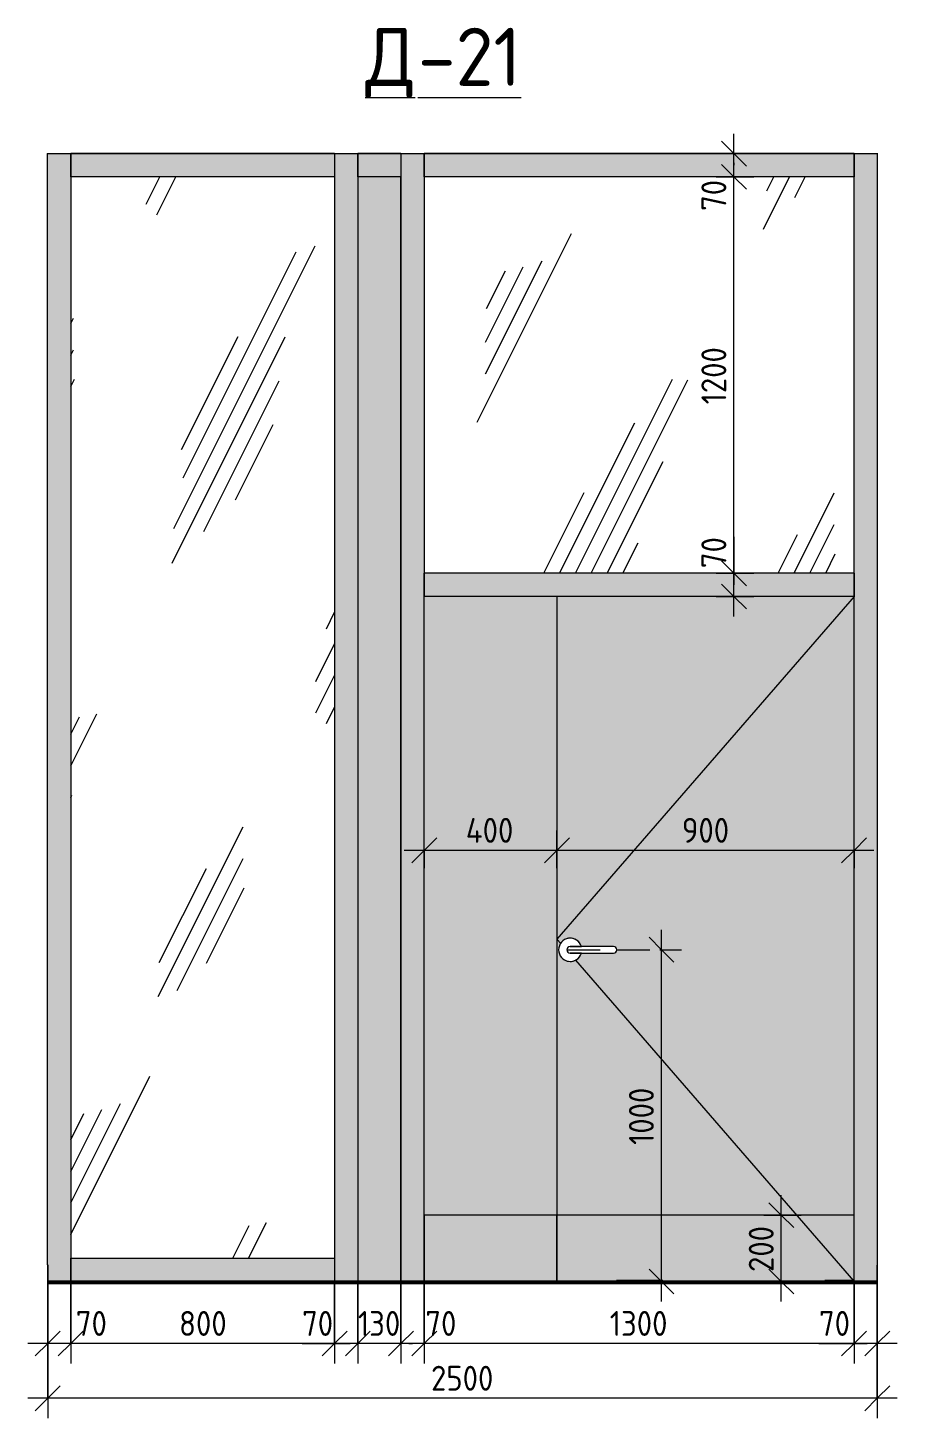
# Model space of a CAD drawing. Header units: millimetres. Extents: x 1399 to 16487, y 7988 to 12644.
# Drawn here: x 11040 to 13659, y 7988 to 12179 of the extents above; entities that cross this region are included whole.
import ezdxf

# ---------------------------------------------------------------- set-up
doc = ezdxf.new("R2010")
doc.units = ezdxf.units.MM
doc.linetypes.add('ADSK_Штрих_ш2 п1', pattern=[150, 100, -50])
for name, color, linetype, lineweight in [('A-ANNO-DIMS', 7, 'Continuous', 9), ('A-ANNO-DIMS-50', 7, 'Continuous', 9), ('A-DETL', 7, 'Continuous', 9), ('A-DETL-1', 7, 'ADSK_Штрих_ш2 п1', 9), ('A-DOOR-1', 7, 'Continuous', 9), ('A-FLOR', 7, 'Continuous', 9), ('A-GENM', 7, 'Continuous', 9), ('A-GLAZ-CURT', 7, 'Continuous', 9), ('A-GLAZ-CWMG', 7, 'Continuous', 9), ('A-WALL-PATT', 7, 'Continuous', 9), ('I-WALL', 7, 'Continuous', 9)]:
    doc.layers.add(name, color=color, linetype=linetype, lineweight=lineweight)
for name, color, linetype, lineweight, true_color in [('A-DETL-GENF-1', 7, 'Continuous', 9, 0xeeeeee), ('A-FLOR-1', 7, 'Continuous', 9, 0x787878), ('A-FLOR-FNSH-1', 7, 'Continuous', 25, 0x3c3c3c), ('G-ANNO-TEXT-1', 7, 'Continuous', 9, 0x3c3c3c)]:
    doc.layers.add(name, color=color, linetype=linetype, lineweight=lineweight, true_color=true_color)
doc.styles.add('GOST Common', font='GOST_Common.ttf', dxfattribs={"height": 175})
doc.styles.add('ISOCPEUR', font='isocpeur.ttf', dxfattribs={"width": 0.9, "height": 75})
doc.dimstyles.new('ISO-1_5', dxfattribs={"dimscale": 304.8, "dimtxt": 74.698588, "dimasz": 0.246063, "dimexe": 0.19685, "dimexo": 0, "dimgap": 0, "dimtad": 1, "dimdec": 0, "dimrnd": 10, "dimzin": 0, "dimdsep": 46, "dimtxsty": 'ISOCPEUR', "dimblk1": 'OBLIQUE', "dimblk2": 'OBLIQUE', "dimsah": 1, "dimcen": 0.09, "dimdle": 0.19685, "dimazin": 0, "dimtfac": 1, "dimtdec": 4, "dimtix": 1, "dimtmove": 0, "dimatfit": 3, "dimfxl": 1, "dimtvp": 1, "dimtolj": 1, "dimtzin": 0, "dimarcsym": 2})
doc.dimstyles.new('ISO-1_5_1', dxfattribs={"dimscale": 304.8, "dimtxt": 74.698588, "dimasz": 0.246063, "dimexe": 0.19685, "dimexo": 0, "dimgap": 0, "dimtad": 1, "dimdec": 0, "dimrnd": 10, "dimzin": 0, "dimdsep": 46, "dimtxsty": 'ISOCPEUR', "dimblk1": 'OBLIQUE', "dimblk2": 'OBLIQUE', "dimsah": 1, "dimcen": 0.09, "dimdle": 0.19685, "dimazin": 0, "dimtfac": 1, "dimtdec": 4, "dimtix": 1, "dimtmove": 1, "dimatfit": 3, "dimfxl": 1, "dimtvp": 1, "dimtolj": 1, "dimtzin": 0, "dimarcsym": 2})
pattern_1 = [(63.435, (-12239.1, 63.5), (-511.17, 1533.495), [635, -381, 635, -381, -807.806]), (63.435, (-12239.1, 63.5), (-511.17, 1533.495), [-2032, 254, -553.8]), (63.435, (-12270.8, 95.2), (-511.17, 1533.495), [508, -635, 381, -381, -934.806]), (63.435, (-12270.8, 95.2), (-511.17, 1533.495), [-1905, 444.5, -490.3]), (63.435, (-12270.8, 190.5), (-511.17, 1533.495), [381, -762, 254, -381, -1061.806]), (63.435, (-12270.8, 190.5), (-511.17, 1533.495), [-1778, 571.5, -490.3]), (63.435, (-12175.6, 95.2), (-511.17, 1533.495), [381, -762, 317.5, -12809.3]), (63.435, (-12080.3, 190.5), (-511.17, 1533.495), [190.5, -952.5, 127, -12999.8]), (63.435, (-12239.1, 349.2), (-511.17, 1533.495), [127, -952.5, 127, -508, -1125.306]), (63.435, (-12239.1, 349.2), (-511.17, 1533.495), [-1714.5, 317.5, -807.8]), (63.435, (-11667.6, 254), (-511.17, 1533.495), [635, -952.5, 762, -503.01]), (63.435, (-11667.6, 158.8), (-511.17, 1533.495), [889, -635, 952.5, -376.01]), (63.435, (-11604.1, 190.5), (-511.17, 1533.495), [1016, -508, 762, -553.81]), (63.435, (-11508.8, 285.8), (-511.17, 1533.495), [635, -889, 508, -807.81]), (63.435, (-11604.1, 476.2), (-511.17, 1533.495), [317.5, -1270, 381, -871.31]), (63.435, (-11413.6, 381), (-511.17, 1533.495), [254, -1270, 254, -1061.81])]

# ---------------------------------------------------------------- blocks, each defined once
blk = doc.blocks.new('Плинтус - Плинтус темный _ст_школа_-33413030-Д-21 3 этаж')
at = {"layer": 'A-GENM'}
blk.add_hatch(color=256, dxfattribs=at).paths.add_polyline_path([(-6531.3, 8400), (-6529.3, 8400), (-6529.3, 8450), (-6531.3, 8450), (-6531.3, 8400.7)])
for p, q in [((-6531.3, 8450), (-6529.3, 8450)), ((-6529.3, 8450), (-6529.3, 8400))]:
    blk.add_line(p, q, dxfattribs=at)
blk = doc.blocks.new('Плинтус - Плинтус темный _ст_школа_-33412962-Д-21 3 этаж')
at = {"layer": 'A-GENM'}
blk.add_hatch(color=256, dxfattribs=at).paths.add_polyline_path([(-4028.3, 8400), (-4028.3, 8449.5), (-4030, 8449.5), (-4030, 8400)])
for p, q in [((-4030, 8449.5), (-4028.3, 8449.5)), ((-4030, 8400), (-4030, 8449.5))]:
    blk.add_line(p, q, dxfattribs=at)
blk = doc.blocks.new('Прямоугольный импост - 50 x 70 мм-31700031-Д-21 3 этаж')
at = {"layer": 'A-GLAZ-CWMG'}
blk.add_hatch(color=256, dxfattribs=at).paths.add_polyline_path([(-6460, 8400), (-6460, 10500), (-6530, 10500), (-6530, 8450), (-6529.3, 8450), (-6529.3, 8400)])
blk.add_line((-6460, 10500), (-6460, 8400), dxfattribs=at)
blk = doc.blocks.new('Дверь_Витражная_остекление_ - ДВН_ДАО_Главный вход_1200 в свету-31742133-Д-21 3 этаж')
at = {"layer": 'A-DOOR-1'}
blk.add_hatch(color=256, dxfattribs=at).paths.add_polyline_path([(-4995, 8600), (-4995, 10465), (-5395, 10465), (-5395, 8600), (-5016.1, 8600)])
h = blk.add_hatch(color=256, dxfattribs=at)
h.paths.add_polyline_path([(-4995, 8600), (-4100, 8600), (-4100, 10465), (-4995, 10465), (-4995, 9245.6)])
h.paths.add_polyline_path([(-4955, 9365), (-4964.5, 9366.3), (-4972.8, 9369.9), (-4979.9, 9375.4), (-4985.4, 9382.7), (-4988.8, 9391), (-4990, 9400), (-4988.8, 9409.1), (-4985.3, 9417.5), (-4979.7, 9424.7), (-4972.5, 9430.3), (-4962.9, 9434), (-4955, 9435), (-4945.9, 9433.8), (-4937.5, 9430.3), (-4930.3, 9424.7), (-4924.7, 9417.5), (-4921.2, 9410), (-4822.4, 9409.7), (-4818.4, 9407.4), (-4817.1, 9406), (-4816.1, 9404.4), (-4815.3, 9402.6), (-4815.2, 9398.4), (-4816.1, 9395.6), (-4816.3, 9395), (-4819.2, 9391.9), (-4821.7, 9390.6), (-4822.4, 9390.3), (-4829.4, 9390), (-4921.5, 9390), (-4925.1, 9381.7), (-4930.8, 9374.7), (-4938.1, 9369.3), (-4946.5, 9366), (-4955, 9365)])
for p, q in [((-5395, 8402), (-5395, 10465)), ((-4995, 10465), (-5395, 10465)), ((-4100, 10465), (-4995, 9432.5)), ((-4995, 10465), (-4995, 8402)), ((-4995, 9432.5), (-4983.8, 9419.5)), ((-4825, 9410), (-4955, 9410)), ((-4955, 9410), (-4921.5, 9410)), ((-4955, 9390), (-4825, 9390)), ((-4921.5, 9390), (-4955, 9390)), ((-4840, 9410), (-4940, 9410)), ((-4940, 9390), (-4840, 9390)), ((-4939.7, 9368.7), (-4101.7, 8401.9))]:
    blk.add_line(p, q, dxfattribs=at)
at = {"layer": 'A-DOOR-1', "flags": 128}
for points in [[(-4940, 9410), (-4940.6, 9410), (-4941.2, 9410), (-4941.8, 9410), (-4942.4, 9410), (-4943, 9410), (-4943.6, 9410), (-4944.1, 9410), (-4944.7, 9410), (-4945.3, 9410), (-4945.8, 9410), (-4946.4, 9410), (-4946.9, 9410), (-4947.5, 9410), (-4948, 9410), (-4948.5, 9410), (-4949, 9410), (-4949.4, 9410), (-4949.9, 9410), (-4950.3, 9410), (-4950.8, 9410), (-4951.2, 9410), (-4951.6, 9410), (-4951.9, 9410), (-4952.3, 9410), (-4952.6, 9410), (-4952.9, 9410), (-4953.2, 9410), (-4953.5, 9410), (-4953.8, 9410), (-4954, 9410), (-4954.2, 9410), (-4954.4, 9410), (-4954.5, 9410), (-4954.7, 9410), (-4954.8, 9410), (-4954.9, 9410), (-4954.9, 9410), (-4955, 9410), (-4955, 9410)], [(-4955, 9390), (-4955, 9390), (-4954.9, 9390), (-4954.8, 9390), (-4954.7, 9390), (-4954.6, 9390), (-4954.4, 9390), (-4954.2, 9390), (-4954, 9390), (-4953.8, 9390), (-4953.6, 9390), (-4953.3, 9390), (-4953, 9390), (-4952.7, 9390), (-4952.4, 9390), (-4952, 9390), (-4951.7, 9390), (-4951.3, 9390), (-4950.9, 9390), (-4950.5, 9390), (-4950, 9390), (-4949.6, 9390), (-4949.1, 9390), (-4948.6, 9390), (-4948.1, 9390), (-4947.6, 9390), (-4947.1, 9390), (-4946.5, 9390), (-4946, 9390), (-4945.4, 9390), (-4944.9, 9390), (-4944.3, 9390), (-4943.7, 9390), (-4943.1, 9390), (-4942.5, 9390), (-4942, 9390), (-4941.4, 9390), (-4940.8, 9390), (-4940.2, 9390), (-4940, 9390)], [(-4825, 9410), (-4825, 9410), (-4825.1, 9410), (-4825.2, 9410), (-4825.3, 9410), (-4825.4, 9410), (-4825.6, 9410), (-4825.8, 9410), (-4826, 9410), (-4826.2, 9410), (-4826.4, 9410), (-4826.7, 9410), (-4827, 9410), (-4827.3, 9410), (-4827.6, 9410), (-4828, 9410), (-4828.3, 9410), (-4828.7, 9410), (-4829.1, 9410), (-4829.5, 9410), (-4830, 9410), (-4830.4, 9410), (-4830.9, 9410), (-4831.4, 9410), (-4831.9, 9410), (-4832.4, 9410), (-4832.9, 9410), (-4833.5, 9410), (-4834, 9410), (-4834.6, 9410), (-4835.1, 9410), (-4835.7, 9410), (-4836.3, 9410), (-4836.9, 9410), (-4837.5, 9410), (-4838, 9410), (-4838.6, 9410), (-4839.2, 9410), (-4839.8, 9410), (-4840, 9410)], [(-4840, 9390), (-4839.4, 9390), (-4838.8, 9390), (-4838.2, 9390), (-4837.6, 9390), (-4837, 9390), (-4836.4, 9390), (-4835.9, 9390), (-4835.3, 9390), (-4834.7, 9390), (-4834.2, 9390), (-4833.6, 9390), (-4833.1, 9390), (-4832.5, 9390), (-4832, 9390), (-4831.5, 9390), (-4831, 9390), (-4830.6, 9390), (-4830.1, 9390), (-4829.7, 9390), (-4829.2, 9390), (-4828.8, 9390), (-4828.4, 9390), (-4828.1, 9390), (-4827.7, 9390), (-4827.4, 9390), (-4827.1, 9390), (-4826.8, 9390), (-4826.5, 9390), (-4826.2, 9390), (-4826, 9390), (-4825.8, 9390), (-4825.6, 9390), (-4825.5, 9390), (-4825.3, 9390), (-4825.2, 9390), (-4825.1, 9390), (-4825.1, 9390), (-4825, 9390), (-4825, 9390)]]:
    blk.add_lwpolyline(points, dxfattribs=at)
at = {"layer": 'A-DOOR-1'}
for centre, radius, start, end in [((-4955, 9400), 35, 16.6015, 180), ((-4955, 9400), 35, 98.5767, 105), ((-4955, 9400), 35, 83.5447, 90), ((-4955, 9400), 35, 68.5405, 75), ((-4955, 9400), 35, 53.5543, 60), ((-4955, 9400), 35, 180, 343.3985), ((-4955, 9400), 10, 90, 270), ((-4955, 9400), 10, 90, 270), ((-4955, 9400), 35, 38.5805, 45), ((-4955, 9400), 35, 23.6155, 30), ((-4825, 9400), 10, 270, 90), ((-4955, 9400), 35, 255, 261.4233), ((-4955, 9400), 35, 270, 276.4553), ((-4955, 9400), 35, 285, 291.4595), ((-4955, 9400), 35, 300, 306.4457), ((-4955, 9400), 35, 315, 321.4195), ((-4955, 9400), 35, 330, 336.3845)]:
    blk.add_arc(centre, radius, start, end, dxfattribs=at)
blk = doc.blocks.new('Прямоугольный импост - 50 x 70 мм-31720913-Д-21 3 этаж')
at = {"layer": 'A-GLAZ-CWMG'}
blk.add_hatch(color=256, dxfattribs=at).paths.add_polyline_path([(-5665, 11730), (-5665, 11800), (-6460, 11800), (-6460, 11730), (-6455.4, 11730)])
for p, q in [((-6460, 11730), (-6460, 11800)), ((-5665, 11800), (-6460, 11800)), ((-5665, 11800), (-5665, 11730)), ((-5665, 11730), (-6460, 11730))]:
    blk.add_line(p, q, dxfattribs=at)
blk = doc.blocks.new('Системная панель - Стемалит - 40мм-32257327-Д-21 3 этаж')
at = {"layer": 'A-GLAZ-CURT'}
blk.add_hatch(color=256, dxfattribs=at).paths.add_polyline_path([(-5595, 8400), (-5587.3, 8400), (-5587.3, 8402), (-5465, 8402), (-5465, 11730), (-5595, 11730), (-5595, 8402)])
for p, q in [((-5465, 11730), (-5595, 11730)), ((-5595, 11730), (-5595, 10500)), ((-5465, 10500), (-5465, 11730)), ((-5595, 10500), (-5595, 8400)), ((-5465, 8402), (-5465, 10500))]:
    blk.add_line(p, q, dxfattribs=at)
blk = doc.blocks.new('Прямоугольный импост - 50 x 70 мм-31701710-Д-21 3 этаж')
at = {"layer": 'A-GLAZ-CWMG'}
blk.add_hatch(color=256, dxfattribs=at).paths.add_polyline_path([(-4100, 11730), (-4100, 11800), (-5395, 11800), (-5395, 11730), (-4441.1, 11730)])
for p, q in [((-5395, 11730), (-5395, 11800)), ((-4100, 11800), (-5395, 11800)), ((-4100, 11800), (-4100, 11730)), ((-4100, 11730), (-5395, 11730))]:
    blk.add_line(p, q, dxfattribs=at)
blk = doc.blocks.new('Прямоугольный импост - 50 x 70 мм-31687886-Д-21 3 этаж')
at = {"layer": 'A-GLAZ-CWMG'}
blk.add_hatch(color=256, dxfattribs=at).paths.add_polyline_path([(-5437.6, 8402), (-5395, 8402), (-5395, 10500), (-5465, 10500), (-5465, 8402)])
for p, q in [((-5465, 10500), (-5465, 8402)), ((-5395, 10500), (-5395, 10465))]:
    blk.add_line(p, q, dxfattribs=at)
blk = doc.blocks.new('Системная панель - Стекло - 40мм-32257328-Д-21 3 этаж')
at = {"layer": 'A-GLAZ-CURT'}
h = blk.add_hatch(dxfattribs=at)
h.set_pattern_fill('FP_2', color=256, style=0, pattern_type=2)
h.set_pattern_definition(pattern_1)
h.paths.add_polyline_path([(-5395, 10535), (-4100, 10535), (-4100, 11730), (-5395, 11730), (-5395, 10600)])
blk = doc.blocks.new('Прямоугольный импост - 50 x 70 мм-31701779-Д-21 3 этаж')
at = {"layer": 'A-GLAZ-CWMG'}
blk.add_hatch(color=256, dxfattribs=at).paths.add_polyline_path([(-4098.1, 8400), (-4030, 8400), (-4030, 10500), (-4100, 10500), (-4100, 8402), (-4098.1, 8402)])
blk.add_line((-4100, 8402), (-4100, 10500), dxfattribs=at)
blk = doc.blocks.new('Прямоугольный импост - 50 x 70 мм-31693698-Д-21 3 этаж')
at = {"layer": 'A-GLAZ-CWMG'}
blk.add_hatch(color=256, dxfattribs=at).paths.add_polyline_path([(-5395, 10465), (-4100, 10465), (-4100, 10535), (-5395, 10535), (-5395, 10500)])
for p, q in [((-5395, 10465), (-5395, 10535)), ((-4100, 10535), (-5395, 10535)), ((-4100, 10535), (-4100, 10465)), ((-4100, 10465), (-4995, 10465))]:
    blk.add_line(p, q, dxfattribs=at)
blk = doc.blocks.new('Прямоугольный импост - 50 x 70 мм-32257329-Д-21 3 этаж')
at = {"layer": 'A-GLAZ-CWMG'}
blk.add_hatch(color=256, dxfattribs=at).paths.add_polyline_path([(-6530, 10500), (-6460, 10500), (-6460, 11800), (-6530, 11800), (-6530, 10600)])
for p, q in [((-6530, 11800), (-6460, 11800)), ((-6460, 11800), (-6460, 10500))]:
    blk.add_line(p, q, dxfattribs=at)
blk = doc.blocks.new('Прямоугольный импост - 50 x 70 мм-32257330-Д-21 3 этаж')
at = {"layer": 'A-GLAZ-CWMG'}
blk.add_hatch(color=256, dxfattribs=at).paths.add_polyline_path([(-4030, 10500), (-4030, 11800), (-4100, 11800), (-4100, 10500)])
for p, q in [((-4100, 11800), (-4030, 11800)), ((-4100, 10500), (-4100, 11800))]:
    blk.add_line(p, q, dxfattribs=at)
blk = doc.blocks.new('Прямоугольный импост - 50 x 70 мм-32257325-Д-21 3 этаж')
at = {"layer": 'A-GLAZ-CWMG'}
blk.add_hatch(color=256, dxfattribs=at).paths.add_polyline_path([(-5395, 10500), (-5395, 11800), (-5465, 11800), (-5465, 10500)])
for p, q in [((-5465, 11800), (-5395, 11800)), ((-5465, 11800), (-5465, 10500)), ((-5395, 11800), (-5395, 10500))]:
    blk.add_line(p, q, dxfattribs=at)
blk = doc.blocks.new('Системная панель - Стекло - 40мм-32257331-Д-21 3 этаж')
at = {"layer": 'A-GLAZ-CURT'}
h = blk.add_hatch(dxfattribs=at)
h.set_pattern_fill('FP_2', color=256, style=0, pattern_type=2)
h.set_pattern_definition(pattern_1)
h.paths.add_polyline_path([(-6460, 8470), (-5665, 8470), (-5665, 11730), (-6460, 11730), (-6460, 10097.2)])
blk = doc.blocks.new('Прямоугольный импост - 50 x 70 мм-31701712-Д-21 3 этаж')
at = {"layer": 'A-GLAZ-CWMG'}
blk.add_hatch(color=256, dxfattribs=at).paths.add_polyline_path([(-5595, 11730), (-5465, 11730), (-5465, 11800), (-5595, 11800)])
for p, q in [((-5595, 11730), (-5595, 11800)), ((-5465, 11800), (-5595, 11800)), ((-5465, 11800), (-5465, 11730)), ((-5465, 11730), (-5595, 11730))]:
    blk.add_line(p, q, dxfattribs=at)
blk = doc.blocks.new('Прямоугольный импост - 50 x 70 мм-31702100-Д-21 3 этаж')
at = {"layer": 'A-GLAZ-CWMG'}
blk.add_hatch(color=256, dxfattribs=at).paths.add_polyline_path([(-5665, 8400), (-5595, 8400), (-5595, 10500), (-5665, 10500), (-5665, 8470)])
for p, q in [((-5665, 10500), (-5665, 8400)), ((-5595, 10500), (-5595, 8400))]:
    blk.add_line(p, q, dxfattribs=at)
blk = doc.blocks.new('Прямоугольный импост - 50 x 70 мм-32257326-Д-21 3 этаж')
at = {"layer": 'A-GLAZ-CWMG'}
blk.add_hatch(color=256, dxfattribs=at).paths.add_polyline_path([(-5595, 10500), (-5595, 11800), (-5665, 11800), (-5665, 10500)])
for p, q in [((-5665, 11800), (-5595, 11800)), ((-5665, 11800), (-5665, 10500)), ((-5595, 11800), (-5595, 10500))]:
    blk.add_line(p, q, dxfattribs=at)
blk = doc.blocks.new('Прямоугольный импост - 50 x 70 мм-31720914-Д-21 3 этаж')
at = {"layer": 'A-GLAZ-CWMG'}
blk.add_hatch(color=256, dxfattribs=at).paths.add_polyline_path([(-5665, 8400), (-5665, 8470), (-6460, 8470), (-6460, 8400)])
for p, q in [((-6460, 8400), (-6460, 8470)), ((-6460, 8470), (-5665, 8470)), ((-5665, 8470), (-5665, 8400))]:
    blk.add_line(p, q, dxfattribs=at)
blk = doc.blocks.new('DIMBLOCK40-Д-21 3 этаж')
at = {"layer": 'A-ANNO-DIMS-50', "lineweight": 20}
for p, q in [((13310.1, 8600), (13272.6, 8637.5)), ((13310.1, 8600), (13347.6, 8562.5)), ((13310.1, 8400), (13272.6, 8437.5)), ((13310.1, 8400), (13347.6, 8362.5))]:
    blk.add_line(p, q, dxfattribs=at)
at = {"layer": 'A-ANNO-DIMS-50'}
for p, q in [((13310.1, 8340), (13310.1, 8660)), ((13257.1, 8600), (13370.1, 8600)), ((13310.1, 8600), (13257.1, 8600)), ((13257.1, 8400), (13370.1, 8400)), ((13310.1, 8400), (13257.1, 8400))]:
    blk.add_line(p, q, dxfattribs=at)
at = {"layer": 'A-ANNO-DIMS-50', "color": 0, "insert": (13212.1, 8428.9), "char_height": 75, "width": 170.658, "attachment_point": 1, "rotation": 90, "line_spacing_factor": 1.149209, "style": 'ISOCPEUR'}
blk.add_mtext('200', dxfattribs=at)
blk = doc.blocks.new('_Oblique')
at = {"color": 0, "linetype": 'ByBlock', "lineweight": -2}
blk.add_line((-0.5, -0.5), (0.5, 0.5), dxfattribs=at)
blk = doc.blocks.new('DIMBLOCK41-Д-21 3 этаж')
at = {"layer": 'A-ANNO-DIMS-50', "lineweight": 20}
for p, q in [((12949.1, 9400.4), (12911.6, 9437.9)), ((12949.1, 9400.4), (12986.6, 9362.9)), ((12949.1, 8400), (12911.6, 8437.5)), ((12949.1, 8400), (12986.6, 8362.5))]:
    blk.add_line(p, q, dxfattribs=at)
at = {"layer": 'A-ANNO-DIMS-50'}
for p, q in [((12949.1, 8340), (12949.1, 9460.4)), ((12944.3, 9400.4), (13009.1, 9400.4)), ((12949.1, 9400.4), (12944.3, 9400.4)), ((12896.1, 8400), (13009.1, 8400)), ((12949.1, 8400), (12896.1, 8400))]:
    blk.add_line(p, q, dxfattribs=at)
at = {"layer": 'A-ANNO-DIMS-50', "color": 0, "insert": (12851.1, 8811.8), "char_height": 75, "width": 212.029, "attachment_point": 1, "rotation": 90, "line_spacing_factor": 1.149209, "style": 'ISOCPEUR'}
blk.add_mtext('1000', dxfattribs=at)
blk = doc.blocks.new('DIMBLOCK42-Д-21 3 этаж')
at = {"layer": 'A-ANNO-DIMS-50'}
for p, q in [((13529.3, 8400), (13529.3, 8153.2)), ((13529.3, 8213.2), (13529.3, 8400)), ((13599.3, 8399.5), (13599.3, 8153.2)), ((13599.3, 8213.2), (13599.3, 8399.5)), ((13423.6, 8213.2), (13568.4, 8213.2)), ((13659.3, 8213.2), (13529.3, 8213.2)), ((13568.4, 8213.2), (13564.3, 8213.2))]:
    blk.add_line(p, q, dxfattribs=at)
at = {"layer": 'A-ANNO-DIMS-50', "lineweight": 20}
for p, q in [((13529.3, 8213.2), (13566.8, 8250.7)), ((13599.3, 8213.2), (13636.8, 8250.7)), ((13529.3, 8213.2), (13491.8, 8175.7)), ((13599.3, 8213.2), (13561.8, 8175.7))]:
    blk.add_line(p, q, dxfattribs=at)
at = {"layer": 'A-ANNO-DIMS-50', "color": 0, "insert": (13423.6, 8311.2), "char_height": 75, "width": 113.772, "attachment_point": 1, "line_spacing_factor": 1.149209, "style": 'ISOCPEUR'}
blk.add_mtext('70', dxfattribs=at)
blk = doc.blocks.new('DIMBLOCK43-Д-21 3 этаж')
at = {"layer": 'A-ANNO-DIMS-50'}
for p, q in [((12234.3, 8400), (12234.3, 8153.2)), ((12234.3, 8213.2), (12234.3, 8400)), ((13529.3, 8400), (13529.3, 8153.2)), ((13529.3, 8213.2), (13529.3, 8400)), ((13529.3, 8213.2), (12234.3, 8213.2))]:
    blk.add_line(p, q, dxfattribs=at)
at = {"layer": 'A-ANNO-DIMS-50', "lineweight": 20}
for p, q in [((12234.3, 8213.2), (12271.8, 8250.7)), ((13529.3, 8213.2), (13566.8, 8250.7)), ((12234.3, 8213.2), (12196.8, 8175.7)), ((13529.3, 8213.2), (13491.8, 8175.7))]:
    blk.add_line(p, q, dxfattribs=at)
at = {"layer": 'A-ANNO-DIMS-50', "color": 0, "insert": (12793.4, 8311.2), "char_height": 75, "width": 212.029, "attachment_point": 1, "line_spacing_factor": 1.149209, "style": 'ISOCPEUR'}
blk.add_mtext('1300', dxfattribs=at)
blk = doc.blocks.new('DIMBLOCK44-Д-21 3 этаж')
at = {"layer": 'A-ANNO-DIMS-50'}
for p, q in [((12164.3, 8400), (12164.3, 8153.2)), ((12164.3, 8213.2), (12164.3, 8400)), ((12234.3, 8400), (12234.3, 8153.2)), ((12234.3, 8213.2), (12234.3, 8400)), ((12234.3, 8213.2), (12164.3, 8213.2)), ((12187.7, 8213.2), (12199.3, 8213.2)), ((12332.5, 8213.2), (12187.7, 8213.2))]:
    blk.add_line(p, q, dxfattribs=at)
at = {"layer": 'A-ANNO-DIMS-50', "lineweight": 20}
for p, q in [((12164.3, 8213.2), (12201.8, 8250.7)), ((12234.3, 8213.2), (12271.8, 8250.7)), ((12164.3, 8213.2), (12126.8, 8175.7)), ((12234.3, 8213.2), (12196.8, 8175.7))]:
    blk.add_line(p, q, dxfattribs=at)
at = {"layer": 'A-ANNO-DIMS-50', "color": 0, "insert": (12237.7, 8311.2), "char_height": 75, "width": 113.772, "attachment_point": 1, "line_spacing_factor": 1.149209, "style": 'ISOCPEUR'}
blk.add_mtext('70', dxfattribs=at)
blk = doc.blocks.new('DIMBLOCK45-Д-21 3 этаж')
at = {"layer": 'A-ANNO-DIMS-50'}
for p, q in [((12034.3, 8400), (12034.3, 8153.2)), ((12034.3, 8213.2), (12034.3, 8400)), ((12164.3, 8400), (12164.3, 8153.2)), ((12164.3, 8213.2), (12164.3, 8400)), ((12164.3, 8213.2), (12034.3, 8213.2))]:
    blk.add_line(p, q, dxfattribs=at)
at = {"layer": 'A-ANNO-DIMS-50', "lineweight": 20}
for p, q in [((12034.3, 8213.2), (12071.8, 8250.7)), ((12164.3, 8213.2), (12201.8, 8250.7)), ((12034.3, 8213.2), (11996.8, 8175.7)), ((12164.3, 8213.2), (12126.8, 8175.7))]:
    blk.add_line(p, q, dxfattribs=at)
at = {"layer": 'A-ANNO-DIMS-50', "color": 0, "insert": (12034.6, 8311.2), "char_height": 75, "width": 155.143, "attachment_point": 1, "line_spacing_factor": 1.149209, "style": 'ISOCPEUR'}
blk.add_mtext('130', dxfattribs=at)
blk = doc.blocks.new('DIMBLOCK46-Д-21 3 этаж')
at = {"layer": 'A-ANNO-DIMS-50'}
for p, q in [((11964.3, 8400), (11964.3, 8153.2)), ((11964.3, 8213.2), (11964.3, 8400)), ((12034.3, 8400), (12034.3, 8153.2)), ((12034.3, 8213.2), (12034.3, 8400)), ((11866.3, 8213.2), (12011.1, 8213.2)), ((12034.3, 8213.2), (11964.3, 8213.2)), ((12011.1, 8213.2), (11999.3, 8213.2))]:
    blk.add_line(p, q, dxfattribs=at)
at = {"layer": 'A-ANNO-DIMS-50', "lineweight": 20}
for p, q in [((11964.3, 8213.2), (12001.8, 8250.7)), ((12034.3, 8213.2), (12071.8, 8250.7)), ((11964.3, 8213.2), (11926.8, 8175.7)), ((12034.3, 8213.2), (11996.8, 8175.7))]:
    blk.add_line(p, q, dxfattribs=at)
at = {"layer": 'A-ANNO-DIMS-50', "color": 0, "insert": (11866.3, 8311.2), "char_height": 75, "width": 113.772, "attachment_point": 1, "line_spacing_factor": 1.149209, "style": 'ISOCPEUR'}
blk.add_mtext('70', dxfattribs=at)
blk = doc.blocks.new('DIMBLOCK47-Д-21 3 этаж')
at = {"layer": 'A-ANNO-DIMS-50'}
for p, q in [((11169.3, 8400), (11169.3, 8153.2)), ((11169.3, 8213.2), (11169.3, 8400)), ((11964.3, 8400), (11964.3, 8153.2)), ((11964.3, 8213.2), (11964.3, 8400)), ((11964.3, 8213.2), (11169.3, 8213.2))]:
    blk.add_line(p, q, dxfattribs=at)
at = {"layer": 'A-ANNO-DIMS-50', "lineweight": 20}
for p, q in [((11169.3, 8213.2), (11206.8, 8250.7)), ((11964.3, 8213.2), (12001.8, 8250.7)), ((11169.3, 8213.2), (11131.8, 8175.7)), ((11964.3, 8213.2), (11926.8, 8175.7))]:
    blk.add_line(p, q, dxfattribs=at)
at = {"layer": 'A-ANNO-DIMS-50', "color": 0, "insert": (11495.7, 8311.2), "char_height": 75, "width": 170.658, "attachment_point": 1, "line_spacing_factor": 1.149209, "style": 'ISOCPEUR'}
blk.add_mtext('800', dxfattribs=at)
blk = doc.blocks.new('DIMBLOCK48-Д-21 3 этаж')
at = {"layer": 'A-ANNO-DIMS-50'}
for p, q in [((11100, 8400), (11100, 8153.2)), ((11100, 8213.2), (11100, 8400)), ((11169.3, 8400), (11169.3, 8153.2)), ((11169.3, 8213.2), (11169.3, 8400)), ((11169.3, 8213.2), (11040, 8213.2)), ((11134.7, 8213.2), (11134.6, 8213.2)), ((11279.5, 8213.2), (11134.7, 8213.2))]:
    blk.add_line(p, q, dxfattribs=at)
at = {"layer": 'A-ANNO-DIMS-50', "lineweight": 20}
for p, q in [((11100, 8213.2), (11137.5, 8250.7)), ((11169.3, 8213.2), (11206.8, 8250.7)), ((11100, 8213.2), (11062.5, 8175.7)), ((11169.3, 8213.2), (11131.8, 8175.7))]:
    blk.add_line(p, q, dxfattribs=at)
at = {"layer": 'A-ANNO-DIMS-50', "color": 0, "insert": (11184.7, 8311.2), "char_height": 75, "width": 113.772, "attachment_point": 1, "line_spacing_factor": 1.149209, "style": 'ISOCPEUR'}
blk.add_mtext('70', dxfattribs=at)
blk = doc.blocks.new('DIMBLOCK49-Д-21 3 этаж')
at = {"layer": 'A-ANNO-DIMS-50'}
for p, q in [((11100, 8400), (11100, 7988.1)), ((11100, 8048.1), (11100, 8400)), ((13599.3, 8399.5), (13599.3, 7988.1)), ((13599.3, 8048.1), (13599.3, 8399.5)), ((13659.3, 8048.1), (11040, 8048.1))]:
    blk.add_line(p, q, dxfattribs=at)
at = {"layer": 'A-ANNO-DIMS-50', "lineweight": 20}
for p, q in [((11100, 8048.1), (11062.5, 8010.6)), ((11100, 8048.1), (11137.5, 8085.6)), ((13599.3, 8048.1), (13561.8, 8010.6)), ((13599.3, 8048.1), (13636.8, 8085.6))]:
    blk.add_line(p, q, dxfattribs=at)
at = {"layer": 'A-ANNO-DIMS-50', "color": 0, "insert": (12254.8, 8146.1), "char_height": 75, "width": 227.543, "attachment_point": 1, "line_spacing_factor": 1.149209, "style": 'ISOCPEUR'}
blk.add_mtext('2500', dxfattribs=at)
blk = doc.blocks.new('DIMBLOCK50-Д-21 3 этаж')
at = {"layer": 'A-ANNO-DIMS-50'}
for p, q in [((13167.4, 10645.3), (13167.4, 10500.5)), ((13114.3, 10535), (13227.4, 10535)), ((13167.4, 10535), (13114.3, 10535)), ((13167.4, 10405), (13167.4, 10535)), ((13167.4, 10500.5), (13167.4, 10500)), ((13114.3, 10465), (13227.4, 10465)), ((13167.4, 10465), (13114.3, 10465))]:
    blk.add_line(p, q, dxfattribs=at)
at = {"layer": 'A-ANNO-DIMS-50', "lineweight": 20}
for p, q in [((13167.4, 10535), (13129.9, 10572.5)), ((13167.4, 10535), (13204.9, 10497.5)), ((13167.4, 10465), (13129.9, 10502.5)), ((13167.4, 10465), (13204.9, 10427.5))]:
    blk.add_line(p, q, dxfattribs=at)
at = {"layer": 'A-ANNO-DIMS-50', "color": 0, "insert": (13069.4, 10550.5), "char_height": 75, "width": 113.772, "attachment_point": 1, "rotation": 90, "line_spacing_factor": 1.149209, "style": 'ISOCPEUR'}
blk.add_mtext('70', dxfattribs=at)
blk = doc.blocks.new('DIMBLOCK51-Д-21 3 этаж')
at = {"layer": 'A-ANNO-DIMS-50', "lineweight": 20}
for p, q in [((13167.4, 11730), (13129.9, 11767.5)), ((13167.4, 11730), (13204.9, 11692.5)), ((13167.4, 10535), (13129.9, 10572.5)), ((13167.4, 10535), (13204.9, 10497.5))]:
    blk.add_line(p, q, dxfattribs=at)
at = {"layer": 'A-ANNO-DIMS-50'}
for p, q in [((13114.3, 11730), (13227.4, 11730)), ((13167.4, 11730), (13114.3, 11730)), ((13167.4, 10535), (13167.4, 11730)), ((13114.3, 10535), (13227.4, 10535)), ((13167.4, 10535), (13114.3, 10535))]:
    blk.add_line(p, q, dxfattribs=at)
at = {"layer": 'A-ANNO-DIMS-50', "color": 0, "insert": (13069.4, 11044.2), "char_height": 75, "width": 212.029, "attachment_point": 1, "rotation": 90, "line_spacing_factor": 1.149209, "style": 'ISOCPEUR'}
blk.add_mtext('1200', dxfattribs=at)
blk = doc.blocks.new('DIMBLOCK52-Д-21 3 этаж')
at = {"layer": 'A-ANNO-DIMS-50', "lineweight": 20}
for p, q in [((13167.4, 11800), (13129.9, 11837.5)), ((13167.4, 11800), (13204.9, 11762.5)), ((13167.4, 11730), (13129.9, 11767.5)), ((13167.4, 11730), (13204.9, 11692.5))]:
    blk.add_line(p, q, dxfattribs=at)
at = {"layer": 'A-ANNO-DIMS-50'}
for p, q in [((13167.4, 11730), (13167.4, 11860)), ((13114.3, 11800), (13227.4, 11800)), ((13167.4, 11800), (13114.3, 11800)), ((13167.4, 11772.1), (13167.4, 11765)), ((13167.4, 11627.3), (13167.4, 11772.1)), ((13114.3, 11730), (13227.4, 11730)), ((13167.4, 11730), (13114.3, 11730))]:
    blk.add_line(p, q, dxfattribs=at)
at = {"layer": 'A-ANNO-DIMS-50', "color": 0, "insert": (13069.4, 11627.3), "char_height": 75, "width": 113.772, "attachment_point": 1, "rotation": 90, "line_spacing_factor": 1.149209, "style": 'ISOCPEUR'}
blk.add_mtext('70', dxfattribs=at)
blk = doc.blocks.new('DIMBLOCK53-Д-21 3 этаж')
at = {"layer": 'A-ANNO-DIMS-50'}
for p, q in [((12634.3, 9646.6), (12634.3, 9759.6)), ((13529.3, 9646.6), (13529.3, 9759.6)), ((13589.3, 9699.6), (12634.3, 9699.6)), ((12634.3, 9699.6), (12634.3, 9646.6)), ((13529.3, 9699.6), (13529.3, 9646.6))]:
    blk.add_line(p, q, dxfattribs=at)
at = {"layer": 'A-ANNO-DIMS-50', "lineweight": 20}
for p, q in [((12634.3, 9699.6), (12671.8, 9737.1)), ((13529.3, 9699.6), (13566.8, 9737.1)), ((12634.3, 9699.6), (12596.8, 9662.1)), ((13529.3, 9699.6), (13491.8, 9662.1))]:
    blk.add_line(p, q, dxfattribs=at)
at = {"layer": 'A-ANNO-DIMS-50', "color": 0, "insert": (13010.7, 9797.6), "char_height": 75, "width": 170.658, "attachment_point": 1, "line_spacing_factor": 1.149209, "style": 'ISOCPEUR'}
blk.add_mtext('900', dxfattribs=at)
blk = doc.blocks.new('DIMBLOCK54-Д-21 3 этаж')
at = {"layer": 'A-ANNO-DIMS-50'}
for p, q in [((12234.3, 9646.6), (12234.3, 9759.6)), ((12634.3, 9646.6), (12634.3, 9759.6)), ((12634.3, 9699.6), (12174.3, 9699.6)), ((12234.3, 9699.6), (12234.3, 9646.6)), ((12634.3, 9699.6), (12634.3, 9646.6))]:
    blk.add_line(p, q, dxfattribs=at)
at = {"layer": 'A-ANNO-DIMS-50', "lineweight": 20}
for p, q in [((12234.3, 9699.6), (12271.8, 9737.1)), ((12634.3, 9699.6), (12671.8, 9737.1)), ((12234.3, 9699.6), (12196.8, 9662.1)), ((12634.3, 9699.6), (12596.8, 9662.1))]:
    blk.add_line(p, q, dxfattribs=at)
at = {"layer": 'A-ANNO-DIMS-50', "color": 0, "insert": (12359.6, 9797.6), "char_height": 75, "width": 179.277, "attachment_point": 1, "line_spacing_factor": 1.149209, "style": 'ISOCPEUR'}
blk.add_mtext('400', dxfattribs=at)

msp = doc.modelspace()

# ---------------------------------------------------------------- hatches: boundary and pattern name
at = {"layer": 'A-DETL-GENF-1'}
for points in [[(12349.5, 8402), (12634.3, 8402), (12634.3, 8600), (12234.3, 8600), (12234.3, 8402), (12330.4, 8402)], [(12953.1, 8400), (13441.1, 8400), (13441.1, 8402), (13529.3, 8402), (13529.3, 8600), (12634.3, 8600), (12634.3, 8402), (12953.1, 8402)], [(12392.3, 8400), (12634.3, 8400), (12634.3, 8402), (12234.3, 8402), (12234.3, 8400), (12349.5, 8400)], [(12814, 8400), (12814, 8402), (12634.3, 8402), (12634.3, 8400), (12737.1, 8400)]]:
    msp.add_hatch(color=256, dxfattribs=at).paths.add_polyline_path(points)
at = {"layer": 'A-FLOR'}
msp.add_hatch(color=256, dxfattribs=at).paths.add_polyline_path([(12042, 8400), (12234.3, 8400), (12234.3, 8402), (12042, 8402)])
at = {"layer": 'A-FLOR-1'}
h = msp.add_hatch(color=256, dxfattribs=at)
h.paths.add_polyline_path([(12814, 8400), (12953.1, 8400), (12953.1, 8402), (12814, 8402)])
h.paths.add_polyline_path([(13441.1, 8400), (13531.1, 8400), (13531.1, 8402), (13441.1, 8402)])
at = {"layer": 'A-WALL-PATT'}
h = msp.add_hatch(color=256, dxfattribs=at)
h.paths.add_polyline_path([(13599.3, 8449.5), (13601, 8449.5), (13601, 11800), (13599.3, 11800), (13599.3, 9245.6)])
h.paths.add_polyline_path([(11097.9, 8450), (11099.3, 8450), (11099.3, 11800), (11097.9, 11799.6), (11097.9, 10097.2)])

# ---------------------------------------------------------------- linework, layer by layer
at = {"layer": 'A-DETL'}
for p, q in [((12634.3, 8600), (12234.3, 8600)), ((12234.3, 8600), (12234.3, 8400)), ((13529.3, 8600), (12634.3, 8600)), ((12634.3, 8600), (12634.3, 8400)), ((12634.3, 8400), (12634.3, 8600)), ((13529.3, 8400), (13529.3, 8600)), ((12234.3, 8400), (12634.3, 8400)), ((12634.3, 8400), (13529.3, 8400))]:
    msp.add_line(p, q, dxfattribs=at)
at = {"layer": 'A-DETL-1'}
msp.add_line((12664.3, 9400.4), (12944.3, 9400.4), dxfattribs=at)
at = {"layer": 'A-FLOR'}
for p, q in [((12042, 8400), (12042, 8402)), ((12042, 8402), (12814, 8402)), ((12533.8, 8402), (12533.8, 8400))]:
    msp.add_line(p, q, dxfattribs=at)
at = {"layer": 'A-FLOR-FNSH-1'}
for p, q in [((13601, 8400), (11097.9, 8400)), ((11097.9, 8395), (13601, 8395)), ((12953.1, 8402), (12814, 8402)), ((12814, 8402), (12814, 8400)), ((12953.1, 8400), (12953.1, 8402)), ((13531.1, 8402), (13441.1, 8402)), ((13441.1, 8402), (13441.1, 8400)), ((13531.1, 8400), (13531.1, 8402))]:
    msp.add_line(p, q, dxfattribs=at)
at = {"layer": 'I-WALL'}
for p, q in [((11097.9, 11800), (13601, 11800)), ((11099.3, 8450), (11099.3, 11800)), ((13599.3, 11800), (13599.3, 8449.5))]:
    msp.add_line(p, q, dxfattribs=at)

# ---------------------------------------------------------------- block references
at = {"layer": 'A-DOOR-1'}
msp.add_blockref('Дверь_Витражная_остекление_ - ДВН_ДАО_Главный вход_1200 в свету-31742133-Д-21 3 этаж', (17629.3, 0), dxfattribs=at)
at = {"layer": 'A-GENM'}
for name in ['Плинтус - Плинтус темный _ст_школа_-33413030-Д-21 3 этаж', 'Плинтус - Плинтус темный _ст_школа_-33412962-Д-21 3 этаж']:
    msp.add_blockref(name, (17629.3, 0), dxfattribs=at)
at = {"layer": 'A-GLAZ-CURT'}
for name in ['Системная панель - Стекло - 40мм-32257331-Д-21 3 этаж', 'Системная панель - Стемалит - 40мм-32257327-Д-21 3 этаж', 'Системная панель - Стекло - 40мм-32257328-Д-21 3 этаж']:
    msp.add_blockref(name, (17629.3, 0), dxfattribs=at)
at = {"layer": 'A-GLAZ-CWMG'}
for name in ['Прямоугольный импост - 50 x 70 мм-32257329-Д-21 3 этаж', 'Прямоугольный импост - 50 x 70 мм-31720913-Д-21 3 этаж', 'Прямоугольный импост - 50 x 70 мм-32257326-Д-21 3 этаж', 'Прямоугольный импост - 50 x 70 мм-31701712-Д-21 3 этаж', 'Прямоугольный импост - 50 x 70 мм-32257325-Д-21 3 этаж', 'Прямоугольный импост - 50 x 70 мм-31701710-Д-21 3 этаж', 'Прямоугольный импост - 50 x 70 мм-32257330-Д-21 3 этаж', 'Прямоугольный импост - 50 x 70 мм-31693698-Д-21 3 этаж', 'Прямоугольный импост - 50 x 70 мм-31700031-Д-21 3 этаж', 'Прямоугольный импост - 50 x 70 мм-31702100-Д-21 3 этаж', 'Прямоугольный импост - 50 x 70 мм-31687886-Д-21 3 этаж', 'Прямоугольный импост - 50 x 70 мм-31701779-Д-21 3 этаж', 'Прямоугольный импост - 50 x 70 мм-31720914-Д-21 3 этаж']:
    msp.add_blockref(name, (17629.3, 0), dxfattribs=at)

# ---------------------------------------------------------------- texts
at = {"layer": 'G-ANNO-TEXT-1', "char_height": 175, "attachment_point": 1, "style": 'GOST Common'}
for s, insert, width in [('\\L\\fGOST Common|b0|i0|c204|p34|;\\LД', (12056.4, 12179.3), 192.405), ('\\L-21', (12215.2, 12179.3), 408.861)]:
    msp.add_mtext(s, dxfattribs=dict(at, insert=insert, width=width))

# ---------------------------------------------------------------- dimensions: what is measured, and where the dimension line sits
at = {"layer": 'A-ANNO-DIMS'}
for base, p1, p2, picture, middle in [((13167.4, 11800), (13114.3, 11730), (13114.3, 11800), 'DIMBLOCK52-Д-21 3 этаж', (13119.4, 11684.2)), ((13167.4, 10535), (13114.3, 10465), (13114.3, 10535), 'DIMBLOCK50-Д-21 3 этаж', (13119.4, 10607.4))]:
    dim = msp.add_linear_dim(base=base, p1=p1, p2=p2, angle=90, dimstyle='ISO-1_5_1', override={"dimpost": '<>', "dimfxl": 70}, dxfattribs=at)
    dim.commit()
    dim.dimension.update_dxf_attribs({"geometry": picture, "text_midpoint": middle, "dimtype": 160, "text_rotation": 90})
for base, p1, p2, override, picture, middle in [((13167.4, 11730), (13114.3, 10535), (13114.3, 11730), {"dimpost": '<>', "dimfxl": 1195}, 'DIMBLOCK51-Д-21 3 этаж', (13129.9, 11132.5)), ((12949.1, 9400.4), (12896.1, 8400), (12944.3, 9400.4), {"dimpost": '<>', "dimfxl": 1001.540092}, 'DIMBLOCK41-Д-21 3 этаж', (12911.6, 8900.2)), ((13310.1, 8600), (13257.1, 8400), (13257.1, 8600), {"dimpost": '<>', "dimfxl": 200}, 'DIMBLOCK40-Д-21 3 этаж', (13272.6, 8500))]:
    dim = msp.add_linear_dim(base=base, p1=p1, p2=p2, angle=90, dimstyle='ISO-1_5', override=override, dxfattribs=at)
    dim.commit()
    dim.dimension.update_dxf_attribs({"geometry": picture, "text_midpoint": middle})
for base, p1, p2, override, picture, middle in [((12234.3, 9699.6), (12634.3, 9646.6), (12234.3, 9646.6), {"dimpost": '<>', "dimfxl": 400}, 'DIMBLOCK54-Д-21 3 этаж', (12434.3, 9737.1)), ((12634.3, 9699.6), (13529.3, 9646.6), (12634.3, 9646.6), {"dimpost": '<>', "dimfxl": 895}, 'DIMBLOCK53-Д-21 3 этаж', (13081.8, 9737.1)), ((11100, 8048.1), (13599.3, 8399.5), (11100, 8400), {"dimpost": '<>', "dimfxl": 2499.286874}, 'DIMBLOCK49-Д-21 3 этаж', (12349.6, 8085.6)), ((11169.3, 8213.2), (11964.3, 8400), (11169.3, 8400), {"dimpost": '<>', "dimfxl": 795}, 'DIMBLOCK47-Д-21 3 этаж', (11566.8, 8250.7)), ((12034.3, 8213.2), (12164.3, 8400), (12034.3, 8400), {"dimpost": '<>', "dimfxl": 130}, 'DIMBLOCK45-Д-21 3 этаж', (12099.3, 8250.7)), ((12234.3, 8213.2), (13529.3, 8400), (12234.3, 8400), {"dimpost": '<>', "dimfxl": 1295}, 'DIMBLOCK43-Д-21 3 этаж', (12881.8, 8250.7))]:
    dim = msp.add_linear_dim(base=base, p1=p1, p2=p2, dimstyle='ISO-1_5', override=override, dxfattribs=at)
    dim.commit()
    dim.dimension.update_dxf_attribs({"geometry": picture, "text_midpoint": middle})
for base, p1, p2, override, picture, middle in [((11100, 8213.2), (11169.3, 8400), (11100, 8400), {"dimpost": '<>', "dimfxl": 69.286821}, 'DIMBLOCK48-Д-21 3 этаж', (11241.6, 8261.2)), ((11964.3, 8213.2), (12034.3, 8400), (11964.3, 8400), {"dimpost": '<>', "dimfxl": 70}, 'DIMBLOCK46-Д-21 3 этаж', (11923.2, 8261.2)), ((12164.3, 8213.2), (12234.3, 8400), (12164.3, 8400), {"dimpost": '<>', "dimfxl": 70}, 'DIMBLOCK44-Д-21 3 этаж', (12294.6, 8261.2)), ((13529.3, 8213.2), (13599.3, 8399.5), (13529.3, 8400), {"dimpost": '<>', "dimfxl": 70.001861}, 'DIMBLOCK42-Д-21 3 этаж', (13480.5, 8261.2))]:
    dim = msp.add_linear_dim(base=base, p1=p1, p2=p2, dimstyle='ISO-1_5_1', override=override, dxfattribs=at)
    dim.commit()
    dim.dimension.update_dxf_attribs({"geometry": picture, "text_midpoint": middle, "dimtype": 160})

doc.saveas('drawing.dxf')
